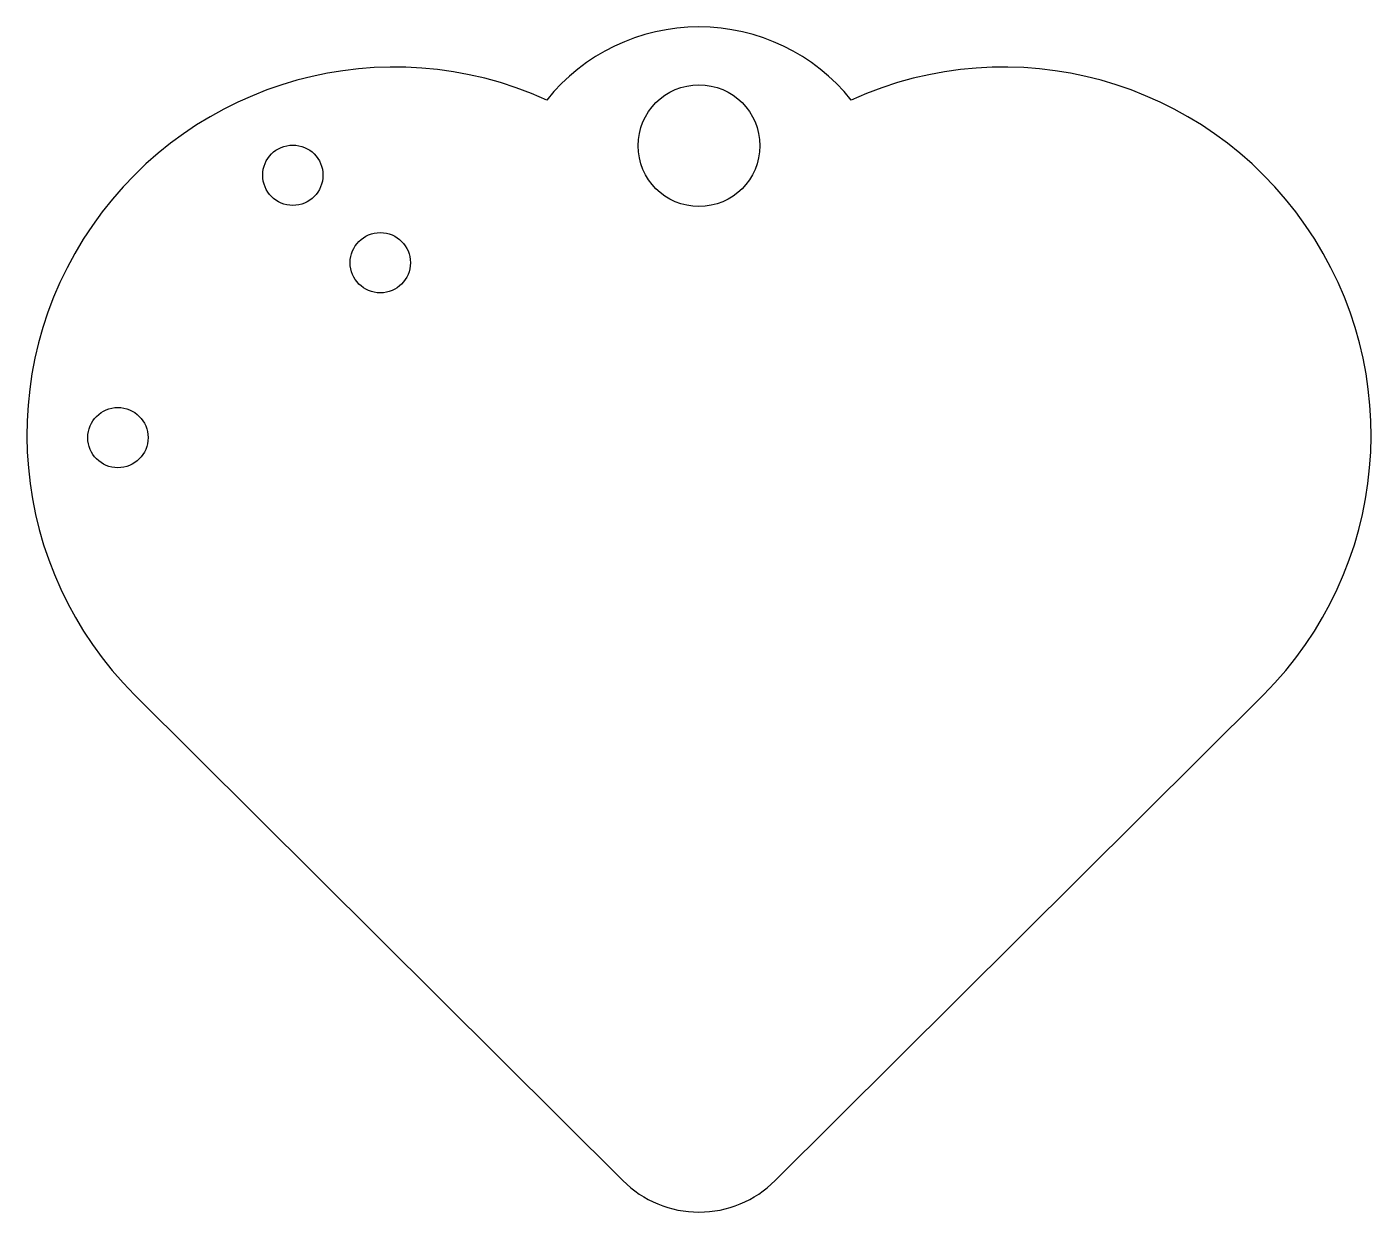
# Model space of a CAD drawing. Extents: x 61.5 to 83.5, y -48.8 to -29.3.
import ezdxf

# ---------------------------------------------------------------- set-up
doc = ezdxf.new("R2010")
doc.units = 0
doc.layers.add('BLACK', color=7, linetype='CONTINUOUS')

msp = doc.modelspace()

# ---------------------------------------------------------------- linework, layer by layer
at = {"layer": 'BLACK', "linetype": 'CONTINUOUS'}
for p, q in [((63.227999, -40.272001), (71.250001, -48.249999)), ((81.772001, -40.272001), (73.749999, -48.249999))]:
    msp.add_line(p, q, dxfattribs=at)
at = {"layer": 'BLACK'}
for centre, radius in [((72.5, -31.25), 1), ((65.827631, -31.735528), 0.495299), ((65.827631, -31.735528), 0.495299), ((67.264472, -33.172369), 0.495299), ((67.264472, -33.172369), 0.495299), ((62.953949, -36.046051), 0.495299), ((62.953949, -36.046051), 0.495299)]:
    msp.add_circle(centre, radius, dxfattribs=at)
for centre, radius, start, end in [((72.5, -32.5), 3.201562, 38.6598082, 141.3401918), ((67.5, -36), 6.041522, -294.4439587, -135), ((77.5, -36), 6.041522, -45, 114.4439587), ((72.5, -47.000002), 1.767764, -135.0000458, -44.9999542)]:
    msp.add_arc(centre, radius, start, end, dxfattribs=at)

doc.saveas('drawing.dxf')
